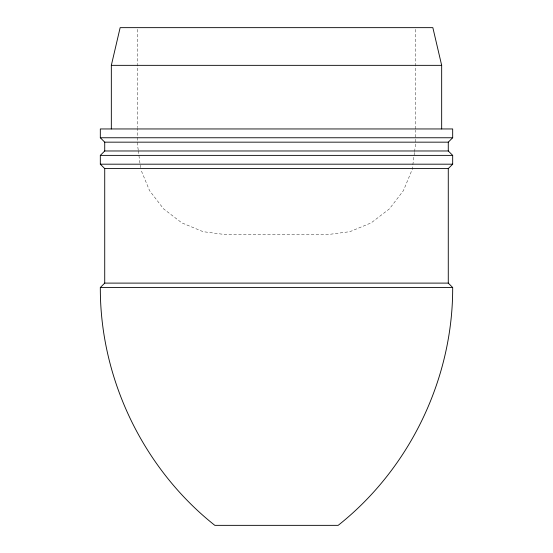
<?xml version="1.0" encoding="UTF-8"?>
<svg xmlns="http://www.w3.org/2000/svg" width="553" height="553" viewBox="0 0 553 553"><rect width="100%" height="100%" fill="white"/><g stroke="black" fill="none" stroke-linecap="round" stroke-linejoin="round"><path stroke-width="0.41" stroke-dasharray="2.77 2.07" d="M414.46 152.483L412.241 169.37L403.441 190.612L389.436 208.854L371.194 222.859L349.952 231.659L327.148 234.659L225.852 234.659L203.048 231.659L181.806 222.859L163.564 208.854L149.559 190.612L140.759 169.37M414.57 151.633L415.241 146.573L415.241 130.197M138.209 149.946L137.759 146.573L137.759 128.476M138.319 150.789L140.538 167.677M415.241 29.371L415.241 129.333M137.759 29.371L137.759 127.612"/><path stroke-width="0.83" d="M452.679 287.512C453.011 378.764 409.704 468.702 338.159 525.35L214.841 525.35C143.296 468.702 99.989 378.764 100.321 287.512L104.724 283.108L448.276 283.108L452.679 287.512L100.321 287.512M111.333 128.953L111.333 65.344L120.146 27.65L432.854 27.65L441.667 65.344L441.667 128.953M100.321 155.379L104.724 150.976L448.276 150.976L452.679 155.379L452.679 164.186L448.276 168.589L104.724 168.589L100.321 164.186L100.321 155.379L452.679 155.379M448.276 142.162L452.679 137.759L452.679 128.953L100.321 128.953L100.321 137.759L104.724 142.162L448.276 142.162L448.276 150.976M111.333 65.344L441.667 65.344M100.321 137.759L452.679 137.759M100.321 164.186L452.679 164.186M448.276 168.589L448.276 283.108M104.724 142.162L104.724 150.976M104.724 168.589L104.724 283.108"/></g></svg>
